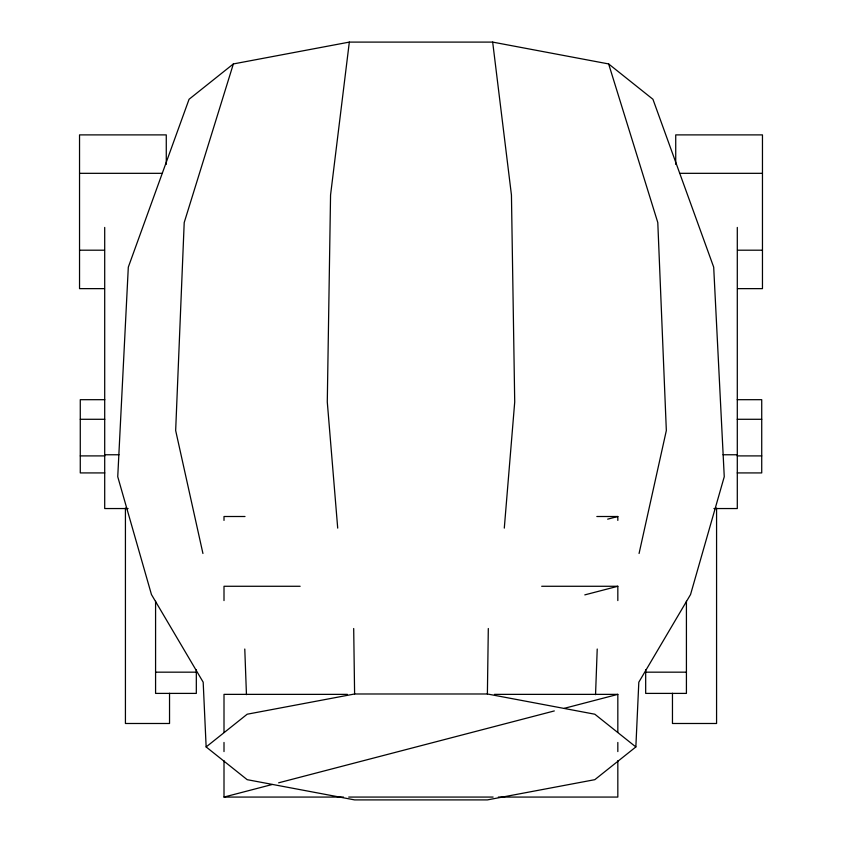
<?xml version="1.0" encoding="UTF-8"?>
<svg xmlns="http://www.w3.org/2000/svg" width="842" height="842" viewBox="0 0 842 842"><rect width="100%" height="100%" fill="white"/><g stroke="black" fill="none" stroke-linecap="round" stroke-linejoin="round"><path stroke-width="1.26" d="M635.857 746.938L638.815 682.199L690.545 594.547L724.257 476.73L713.69 267.146L652.939 99.272L608.64 63.939L492.675 42.1L349.325 42.1L233.36 63.939L189.061 99.272L128.31 267.146L117.743 476.73L151.455 594.547L203.185 682.199L206.143 746.938L247.18 779.671L354.608 799.9L487.392 799.9L594.82 779.671L635.857 746.938L594.82 714.216L487.392 693.987L488.307 628.511M595.547 694.661L597.22 649.024M504.295 528.113L514.715 401.981L511.441 195.007L492.675 42.1M349.325 42.1L330.559 195.007L327.285 401.981L337.705 528.113M639.067 553.489L666.338 430.536L657.791 222.562L608.64 63.939M233.36 63.939L184.209 222.562L175.662 430.536L202.933 553.489M206.143 746.938L247.18 714.216L354.608 693.987L487.392 693.987M607.671 519.156L617.828 516.504L617.828 520.409M584.801 594.884L617.828 586.274L617.828 600.578M224.004 760.663L224.004 797.069L272.282 784.481M278.628 782.818L554.31 710.932M564.477 708.28L617.828 694.366L617.828 732.066M79.537 173.326L162.338 173.326M679.662 173.326L762.463 173.326M79.537 250.2L104.503 250.2M737.497 250.2L762.463 250.2M104.503 288.638L79.537 288.638L79.537 134.888L166.274 134.888L166.274 164.358M737.497 288.638L762.463 288.638L762.463 134.888L675.726 134.888L675.726 164.358M104.776 399.687L80.274 399.687L80.274 472.92L104.776 472.92M737.224 399.687L761.726 399.687L761.726 472.92L737.224 472.92M80.274 419.284L104.776 419.284M737.224 419.284L761.726 419.284M104.703 454.764L118.985 454.764M723.015 454.764L737.297 454.764M80.274 455.901L104.776 455.901M737.224 455.901L761.726 455.901M128.079 508.547L104.703 508.547L104.703 227.435M713.921 508.547L737.297 508.547L737.297 227.435M245.011 516.504L224.004 516.504L224.004 520.409M596.831 516.504L617.828 516.504M300.141 586.274L224.004 586.274L224.004 600.578M541.69 586.274L617.828 586.274M155.581 672.169L196.323 672.169M645.677 672.169L686.419 672.169M347.399 694.366L224.004 694.366L224.004 732.066M494.433 694.366L617.828 694.366M224.004 797.069L343.462 797.069M348.714 797.069L493.117 797.069M498.369 797.069L617.828 797.069L617.828 760.663M244.78 649.024L246.453 694.661M353.693 628.511L354.608 693.987M716.574 508.021L716.574 723.488L672.463 723.488L672.463 693.271M686.419 601.251L686.419 693.398L645.677 693.398L645.677 669.548M617.828 742.465L617.828 751.569M224.004 742.465L224.004 751.569M196.323 669.548L196.323 693.398L155.581 693.398L155.581 601.251M169.537 693.271L169.537 723.488L125.426 723.488L125.426 508.021"/></g></svg>
